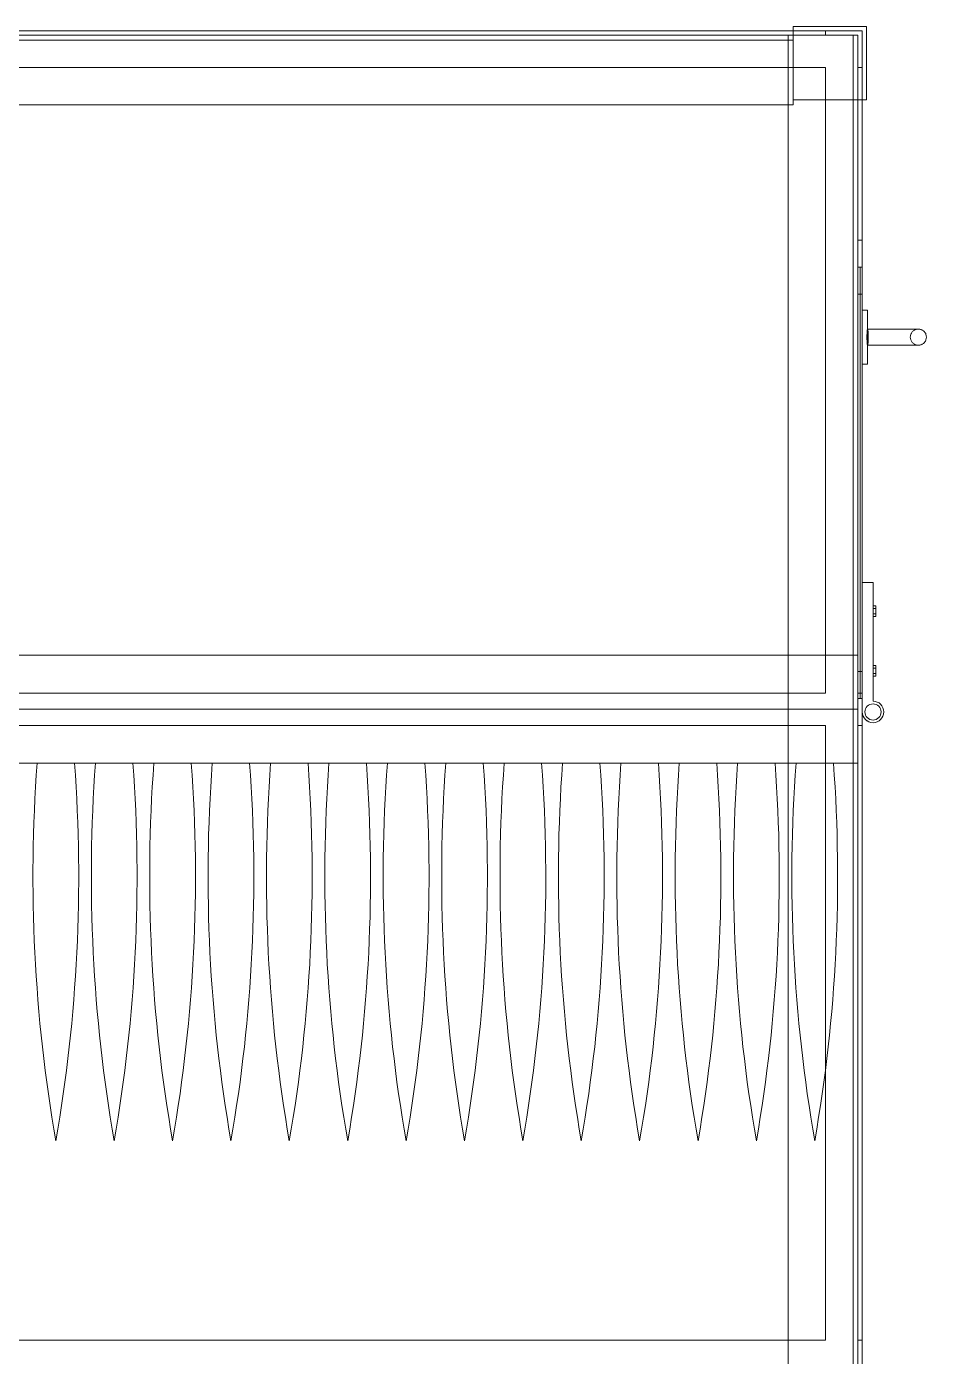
# Model space of a CAD drawing. Header units: millimetres. Extents: x -22227 to 20164, y 15335 to 61747.
# Drawn here: x -6430 to -5596, y 52374 to 53607 of the extents above; entities that cross this region are included whole.
import ezdxf

# ---------------------------------------------------------------- set-up
doc = ezdxf.new("R2010")
doc.units = ezdxf.units.MM
for name, color, linetype, lineweight in [('A-DETL-GENF', 7, 'Continuous', 5), ('A-DETL-THIN', 7, 'Continuous', 9), ('M-EQPM', 7, 'Continuous', 5)]:
    doc.layers.add(name, color=color, linetype=linetype, lineweight=lineweight)

# ---------------------------------------------------------------- blocks, each defined once
blk = doc.blocks.new('AHU - 1-2150243-MẶT BẰNG BỐ TRÍ THIẾT BỊ')
at = {"layer": 'A-DETL-GENF'}
for p, q in [((-1137.5, -797.5), (-1137.5, 797.5)), ((-1137.5, 797.5), (-1037.5, 797.5)), ((-1137.5, -797.5), (-1137.5, 797.5)), ((-1137.5, 797.5), (-1037.5, 797.5)), ((-1087.5, 797.5), (-1087.5, -797.5)), ((-1087.5, 797.5), (-1087.5, -797.5)), ((-1037.5, 797.5), (-1037.5, -797.5)), ((-1037.5, 797.5), (-1037.5, -797.5)), ((-1037.5, 774.8), (-1037.5, 740.2)), ((-1037.5, 774.8), (-1037.5, 740.2)), ((-1037.5, 720.7), (-1037.5, 686.1)), ((-1037.5, 720.7), (-1037.5, 686.1)), ((-1037.5, 666.6), (-1037.5, 632)), ((-1037.5, 666.6), (-1037.5, 632)), ((-1037.5, 612.5), (-1037.5, 577.8)), ((-1037.5, 612.5), (-1037.5, 577.8)), ((-1037.5, 558.4), (-1037.5, 523.7)), ((-1037.5, 558.4), (-1037.5, 523.7)), ((-1037.5, 504.3), (-1037.5, 469.6)), ((-1037.5, 504.3), (-1037.5, 469.6)), ((-1037.5, 450.2), (-1037.5, 415.5)), ((-1037.5, 450.2), (-1037.5, 415.5)), ((-1037.5, 396.1), (-1037.5, 361.4)), ((-1037.5, 396.1), (-1037.5, 361.4)), ((-1037.5, 342), (-1037.5, 307.3)), ((-1037.5, 342), (-1037.5, 307.3)), ((-1037.5, 287.9), (-1037.5, 253.2)), ((-1037.5, 287.9), (-1037.5, 253.2)), ((-1037.5, 233.8), (-1037.5, 199.1)), ((-1037.5, 233.8), (-1037.5, 199.1)), ((-1037.5, 179.7), (-1037.5, 145)), ((-1037.5, 179.7), (-1037.5, 145)), ((-1037.5, 125.5), (-1037.5, 90.9)), ((-1037.5, 125.5), (-1037.5, 90.9)), ((-1037.5, 71.4), (-1037.5, 36.8)), ((-1037.5, 71.4), (-1037.5, 36.8))]:
    blk.add_line(p, q, dxfattribs=at)
for centre, start, end in [((-932.6, -650), 80.12, 94.209), ((-932.6, -650), 80.12, 94.209), ((-932.6, 2165), 265.791, 279.88), ((-932.6, 2165), 265.791, 279.88), ((-932.6, -704.1), 80.12, 94.209), ((-932.6, -704.1), 80.12, 94.209), ((-932.6, 2110.9), 265.791, 279.88), ((-932.6, 2110.9), 265.791, 279.88), ((-932.6, -758.2), 80.12, 94.209), ((-932.6, -758.2), 80.12, 94.209), ((-932.6, 2056.8), 265.791, 279.88), ((-932.6, 2056.8), 265.791, 279.88), ((-932.6, -812.3), 80.12, 94.209), ((-932.6, -812.3), 80.12, 94.209), ((-932.6, 2002.7), 265.791, 279.88), ((-932.6, 2002.7), 265.791, 279.88), ((-932.6, -866.4), 80.12, 94.209), ((-932.6, -866.4), 80.12, 94.209), ((-932.6, 1948.6), 265.791, 279.88), ((-932.6, 1948.6), 265.791, 279.88), ((-932.6, -920.5), 80.12, 94.209), ((-932.6, -920.5), 80.12, 94.209), ((-932.6, 1894.5), 265.791, 279.88), ((-932.6, 1894.5), 265.791, 279.88), ((-932.6, -974.6), 80.12, 94.209), ((-932.6, -974.6), 80.12, 94.209), ((-932.6, 1840.4), 265.791, 279.88), ((-932.6, 1840.4), 265.791, 279.88), ((-932.6, -1028.7), 80.12, 94.209), ((-932.6, -1028.7), 80.12, 94.209), ((-932.6, 1786.2), 265.791, 279.88), ((-932.6, 1786.2), 265.791, 279.88), ((-932.6, -1082.9), 80.12, 94.209), ((-932.6, -1082.9), 80.12, 94.209), ((-932.6, 1732.1), 265.791, 279.88), ((-932.6, 1732.1), 265.791, 279.88), ((-932.6, -1137), 80.12, 94.209), ((-932.6, -1137), 80.12, 94.209), ((-932.6, 1678), 265.791, 279.88), ((-932.6, 1678), 265.791, 279.88), ((-932.6, -1191.1), 80.12, 94.209), ((-932.6, -1191.1), 80.12, 94.209), ((-932.6, 1623.9), 265.791, 279.88), ((-932.6, 1623.9), 265.791, 279.88), ((-932.6, -1245.2), 80.12, 94.209), ((-932.6, -1245.2), 80.12, 94.209), ((-932.6, 1569.8), 265.791, 279.88), ((-932.6, 1569.8), 265.791, 279.88), ((-932.6, -1299.3), 80.12, 94.209), ((-932.6, -1299.3), 80.12, 94.209), ((-932.6, 1515.7), 265.791, 279.88), ((-932.6, 1515.7), 265.791, 279.88), ((-932.6, -1353.4), 80.12, 94.209), ((-932.6, -1353.4), 80.12, 94.209), ((-932.6, 1461.6), 265.791, 279.88), ((-932.6, 1461.6), 265.791, 279.88)]:
    blk.add_arc(centre, 1428.7, start, end, dxfattribs=at)
at = {"layer": 'A-DETL-THIN'}
for start_param, end_param in [(2.879793, 3.403392), (2.879793, 3.403392), (2.879793, 3.403392), (2.879793, 3.403392), (6.021386, 6.544985), (6.021386, 6.544985), (6.021386, 6.544985), (6.021386, 6.544985)]:
    blk.add_ellipse((-1432.5, 806.5), major_axis=(7.5, 0), ratio=0.083305, start_param=start_param, end_param=end_param, dxfattribs=at)
at = {"layer": 'M-EQPM'}
for p, q in [((-1180.9, 814), (-1183.4, 814)), ((-1183.4, 814), (-1180.9, 814)), ((-1180.9, 814), (-1183.4, 814)), ((-1183.4, 814), (-1180.9, 814)), ((-1183.4, 811.5), (-1183.4, 814)), ((-1183.4, 811.5), (-1183.4, 814)), ((-1180.9, 814), (-1183.4, 814)), ((-1183.4, 814), (-1180.9, 814)), ((-1180.9, 814), (-1183.4, 814)), ((-1183.4, 814), (-1180.9, 814)), ((-1183.4, 811.5), (-1183.4, 814)), ((-1183.4, 811.5), (-1183.4, 814)), ((-1180.9, 814), (-1183.4, 814)), ((-1183.4, 814), (-1180.9, 814)), ((-1180.9, 814), (-1183.4, 814)), ((-1183.4, 814), (-1180.9, 814)), ((-1183.4, 811.5), (-1183.4, 814)), ((-1183.4, 811.5), (-1183.4, 814)), ((-1180.9, 814), (-1183.4, 814)), ((-1183.4, 814), (-1180.9, 814)), ((-1180.9, 814), (-1183.4, 814)), ((-1183.4, 814), (-1180.9, 814)), ((-1183.4, 811.5), (-1183.4, 814)), ((-1183.4, 811.5), (-1183.4, 814)), ((-1175.9, 814), (-1180.9, 814)), ((-1180.9, 814), (-1175.9, 814)), ((-1175.9, 814), (-1180.9, 814)), ((-1180.9, 814), (-1175.9, 814)), ((-1180.9, 811.5), (-1180.9, 814)), ((-1180.9, 811.5), (-1180.9, 814)), ((-1180.9, 811.5), (-1180.9, 814)), ((-1180.9, 811.5), (-1180.9, 814)), ((-1175.9, 814), (-1180.9, 814)), ((-1180.9, 814), (-1175.9, 814)), ((-1175.9, 814), (-1180.9, 814)), ((-1180.9, 814), (-1175.9, 814)), ((-1180.9, 811.5), (-1180.9, 814)), ((-1180.9, 811.5), (-1180.9, 814)), ((-1180.9, 811.5), (-1180.9, 814)), ((-1180.9, 811.5), (-1180.9, 814)), ((-1175.9, 814), (-1180.9, 814)), ((-1180.9, 814), (-1175.9, 814)), ((-1175.9, 814), (-1180.9, 814)), ((-1180.9, 814), (-1175.9, 814)), ((-1180.9, 811.5), (-1180.9, 814)), ((-1180.9, 811.5), (-1180.9, 814)), ((-1180.9, 811.5), (-1180.9, 814)), ((-1180.9, 811.5), (-1180.9, 814)), ((-1175.9, 814), (-1180.9, 814)), ((-1180.9, 814), (-1175.9, 814)), ((-1175.9, 814), (-1180.9, 814)), ((-1180.9, 814), (-1175.9, 814)), ((-1180.9, 811.5), (-1180.9, 814)), ((-1180.9, 811.5), (-1180.9, 814)), ((-1180.9, 811.5), (-1180.9, 814)), ((-1180.9, 811.5), (-1180.9, 814)), ((-1175.9, 814), (-1173.4, 814)), ((-1173.4, 814), (-1175.9, 814)), ((-1175.9, 814), (-1173.4, 814)), ((-1173.4, 814), (-1175.9, 814)), ((-1175.9, 814), (-1175.9, 811.5)), ((-1175.9, 811.5), (-1175.9, 814)), ((-1175.9, 814), (-1175.9, 811.5)), ((-1175.9, 811.5), (-1175.9, 814)), ((-1175.9, 814), (-1173.4, 814)), ((-1173.4, 814), (-1175.9, 814)), ((-1175.9, 814), (-1173.4, 814)), ((-1173.4, 814), (-1175.9, 814)), ((-1175.9, 814), (-1175.9, 811.5)), ((-1175.9, 811.5), (-1175.9, 814)), ((-1175.9, 814), (-1175.9, 811.5)), ((-1175.9, 811.5), (-1175.9, 814)), ((-1175.9, 814), (-1173.4, 814)), ((-1173.4, 814), (-1175.9, 814)), ((-1175.9, 814), (-1173.4, 814)), ((-1173.4, 814), (-1175.9, 814)), ((-1175.9, 814), (-1175.9, 811.5)), ((-1175.9, 811.5), (-1175.9, 814)), ((-1175.9, 814), (-1175.9, 811.5)), ((-1175.9, 811.5), (-1175.9, 814)), ((-1175.9, 814), (-1173.4, 814)), ((-1173.4, 814), (-1175.9, 814)), ((-1175.9, 814), (-1173.4, 814)), ((-1173.4, 814), (-1175.9, 814)), ((-1175.9, 814), (-1175.9, 811.5)), ((-1175.9, 811.5), (-1175.9, 814)), ((-1175.9, 814), (-1175.9, 811.5)), ((-1175.9, 811.5), (-1175.9, 814)), ((-1173.4, 811.5), (-1173.4, 814)), ((-1173.4, 811.5), (-1173.4, 814)), ((-1173.4, 811.5), (-1173.4, 814)), ((-1173.4, 811.5), (-1173.4, 814)), ((-1173.4, 811.5), (-1173.4, 814)), ((-1173.4, 811.5), (-1173.4, 814)), ((-1173.4, 811.5), (-1173.4, 814)), ((-1173.4, 811.5), (-1173.4, 814)), ((-1125.6, 814), (-1128.1, 814)), ((-1128.1, 814), (-1125.6, 814)), ((-1125.6, 814), (-1128.1, 814)), ((-1128.1, 814), (-1125.6, 814)), ((-1128.1, 811.5), (-1128.1, 814)), ((-1128.1, 811.5), (-1128.1, 814)), ((-1125.6, 814), (-1128.1, 814)), ((-1128.1, 814), (-1125.6, 814)), ((-1125.6, 814), (-1128.1, 814)), ((-1128.1, 814), (-1125.6, 814)), ((-1128.1, 811.5), (-1128.1, 814)), ((-1128.1, 811.5), (-1128.1, 814)), ((-1125.6, 814), (-1128.1, 814)), ((-1128.1, 814), (-1125.6, 814)), ((-1125.6, 814), (-1128.1, 814)), ((-1128.1, 814), (-1125.6, 814)), ((-1128.1, 811.5), (-1128.1, 814)), ((-1128.1, 811.5), (-1128.1, 814)), ((-1125.6, 814), (-1128.1, 814)), ((-1128.1, 814), (-1125.6, 814)), ((-1125.6, 814), (-1128.1, 814)), ((-1128.1, 814), (-1125.6, 814)), ((-1128.1, 811.5), (-1128.1, 814)), ((-1128.1, 811.5), (-1128.1, 814)), ((-1125.6, 814), (-1120.6, 814)), ((-1120.6, 814), (-1125.6, 814)), ((-1125.6, 814), (-1120.6, 814)), ((-1120.6, 814), (-1125.6, 814)), ((-1125.6, 814), (-1125.6, 811.5)), ((-1125.6, 811.5), (-1125.6, 814)), ((-1125.6, 814), (-1125.6, 811.5)), ((-1125.6, 811.5), (-1125.6, 814)), ((-1125.6, 814), (-1120.6, 814)), ((-1120.6, 814), (-1125.6, 814)), ((-1125.6, 814), (-1120.6, 814)), ((-1120.6, 814), (-1125.6, 814)), ((-1125.6, 814), (-1125.6, 811.5)), ((-1125.6, 811.5), (-1125.6, 814)), ((-1125.6, 814), (-1125.6, 811.5)), ((-1125.6, 811.5), (-1125.6, 814)), ((-1125.6, 814), (-1120.6, 814)), ((-1120.6, 814), (-1125.6, 814)), ((-1125.6, 814), (-1120.6, 814)), ((-1120.6, 814), (-1125.6, 814)), ((-1125.6, 814), (-1125.6, 811.5)), ((-1125.6, 811.5), (-1125.6, 814)), ((-1125.6, 814), (-1125.6, 811.5)), ((-1125.6, 811.5), (-1125.6, 814)), ((-1125.6, 814), (-1120.6, 814)), ((-1120.6, 814), (-1125.6, 814)), ((-1125.6, 814), (-1120.6, 814)), ((-1120.6, 814), (-1125.6, 814)), ((-1125.6, 814), (-1125.6, 811.5)), ((-1125.6, 811.5), (-1125.6, 814)), ((-1125.6, 814), (-1125.6, 811.5)), ((-1125.6, 811.5), (-1125.6, 814)), ((-1120.6, 814), (-1118.1, 814)), ((-1118.1, 814), (-1120.6, 814)), ((-1120.6, 814), (-1118.1, 814)), ((-1118.1, 814), (-1120.6, 814)), ((-1120.6, 811.5), (-1120.6, 814)), ((-1120.6, 811.5), (-1120.6, 814)), ((-1120.6, 811.5), (-1120.6, 814)), ((-1120.6, 811.5), (-1120.6, 814)), ((-1120.6, 814), (-1118.1, 814)), ((-1118.1, 814), (-1120.6, 814)), ((-1120.6, 814), (-1118.1, 814)), ((-1118.1, 814), (-1120.6, 814)), ((-1120.6, 811.5), (-1120.6, 814)), ((-1120.6, 811.5), (-1120.6, 814)), ((-1120.6, 811.5), (-1120.6, 814)), ((-1120.6, 811.5), (-1120.6, 814)), ((-1120.6, 814), (-1118.1, 814)), ((-1118.1, 814), (-1120.6, 814)), ((-1120.6, 814), (-1118.1, 814)), ((-1118.1, 814), (-1120.6, 814)), ((-1120.6, 811.5), (-1120.6, 814)), ((-1120.6, 811.5), (-1120.6, 814)), ((-1120.6, 811.5), (-1120.6, 814)), ((-1120.6, 811.5), (-1120.6, 814)), ((-1120.6, 814), (-1118.1, 814)), ((-1118.1, 814), (-1120.6, 814)), ((-1120.6, 814), (-1118.1, 814)), ((-1118.1, 814), (-1120.6, 814)), ((-1120.6, 811.5), (-1120.6, 814)), ((-1120.6, 811.5), (-1120.6, 814)), ((-1120.6, 811.5), (-1120.6, 814)), ((-1120.6, 811.5), (-1120.6, 814)), ((-1118.1, 811.5), (-1118.1, 814)), ((-1118.1, 811.5), (-1118.1, 814)), ((-1118.1, 811.5), (-1118.1, 814)), ((-1118.1, 811.5), (-1118.1, 814)), ((-1118.1, 811.5), (-1118.1, 814)), ((-1118.1, 811.5), (-1118.1, 814)), ((-1118.1, 811.5), (-1118.1, 814)), ((-1118.1, 811.5), (-1118.1, 814)), ((-1720.5, 737.5), (-1720.5, 805.5)), ((-1720.5, 805.5), (-1720.5, 737.5)), ((-1720.5, 805.5), (-1720.5, 737.5)), ((-1720.5, 737.5), (-1720.5, 805.5)), ((-1720.5, 805.5), (-1652.5, 805.5)), ((-1720.5, 805.5), (-1652.5, 805.5)), ((-1720.5, 805.5), (-1652.5, 805.5)), ((-1720.5, 805.5), (-1652.5, 805.5)), ((-1720.5, 737.5), (-1720.5, 805.5)), ((-1720.5, 805.5), (-1720.5, 737.5)), ((-1720.5, 805.5), (-1720.5, 737.5)), ((-1720.5, 737.5), (-1720.5, 805.5)), ((-1720.5, 805.5), (-1652.5, 805.5)), ((-1720.5, 805.5), (-1652.5, 805.5)), ((-1720.5, 805.5), (-1652.5, 805.5)), ((-1720.5, 805.5), (-1652.5, 805.5)), ((-1716.5, 737.5), (-1716.5, 801.5)), ((-1716.5, 801.5), (-1652.5, 801.5)), ((-1716.5, 801.5), (-1652.5, 801.5)), ((-1716.5, 737.5), (-1716.5, 801.5)), ((-1716.5, 801.5), (-1652.5, 801.5)), ((-1716.5, 801.5), (-1652.5, 801.5)), ((-1716.5, 801.5), (-1716.5, 737.5)), ((-1716.5, 801.5), (-1716.5, 737.5)), ((-1716.5, 801.5), (1716.5, 801.5)), ((1716.5, 801.5), (-1716.5, 801.5)), ((-1716.5, 801.5), (-1716.5, -801.5)), ((-1716.5, 801.5), (-1716.5, -801.5)), ((-1716.5, 737.5), (-1716.5, 801.5)), ((-1716.5, 801.5), (-1652.5, 801.5)), ((-1716.5, 801.5), (-1652.5, 801.5)), ((-1716.5, 737.5), (-1716.5, 801.5)), ((-1716.5, 801.5), (-1652.5, 801.5)), ((-1716.5, 801.5), (-1652.5, 801.5)), ((-1716.5, 801.5), (-1716.5, 737.5)), ((-1716.5, 801.5), (-1716.5, 737.5)), ((-1716.5, 801.5), (1716.5, 801.5)), ((1716.5, 801.5), (-1716.5, 801.5)), ((-1716.5, 801.5), (-1716.5, -801.5)), ((-1716.5, 801.5), (-1716.5, -801.5)), ((-1102.5, 801.5), (-1682.5, 801.5)), ((-1682.5, 801.5), (-1682.5, 797.5)), ((-1682.5, 797.5), (-1682.5, 801.5)), ((-1682.5, 801.5), (-1102.5, 801.5)), ((-1102.5, 801.5), (-1682.5, 801.5)), ((-1682.5, 801.5), (-1682.5, 797.5)), ((-1682.5, 797.5), (-1682.5, 801.5)), ((-1682.5, 801.5), (-1102.5, 801.5)), ((-1652.5, 801.5), (-1652.5, 805.5)), ((-1652.5, 805.5), (-1652.5, 737.5)), ((-1652.5, 737.5), (-1652.5, 805.5)), ((-1652.5, 805.5), (-1652.5, 801.5)), ((-1652.5, 801.5), (-1652.5, 805.5)), ((-1652.5, 805.5), (-1652.5, 737.5)), ((-1652.5, 737.5), (-1652.5, 805.5)), ((-1652.5, 805.5), (-1652.5, 801.5)), ((-1652.5, 737.5), (-1652.5, 801.5)), ((-1652.5, 801.5), (-1652.5, 737.5)), ((-1652.5, 737.5), (-1652.5, 801.5)), ((-1652.5, 801.5), (-1652.5, 737.5)), ((-1072.5, 801.5), (-1522.5, 801.5)), ((-1522.5, 801.5), (-1072.5, 801.5)), ((-1522.5, 797.5), (-1522.5, 801.5)), ((-1522.5, 797.5), (-1522.5, 801.5)), ((-1072.5, 801.5), (-1522.5, 801.5)), ((-1522.5, 801.5), (-1072.5, 801.5)), ((-1522.5, 797.5), (-1522.5, 801.5)), ((-1522.5, 797.5), (-1522.5, 801.5)), ((-1097.5, 801.5), (-1497.5, 801.5)), ((-1497.5, 801.5), (-1097.5, 801.5)), ((-1497.5, 797.5), (-1497.5, 801.5)), ((-1497.5, 797.5), (-1497.5, 801.5)), ((-1097.5, 801.5), (-1497.5, 801.5)), ((-1497.5, 801.5), (-1097.5, 801.5)), ((-1497.5, 797.5), (-1497.5, 801.5)), ((-1497.5, 797.5), (-1497.5, 801.5)), ((-1097.5, 801.5), (-1497.5, 801.5)), ((-1497.5, 801.5), (-1097.5, 801.5)), ((-1497.5, 797.5), (-1497.5, 801.5)), ((-1497.5, 797.5), (-1497.5, 801.5)), ((-1097.5, 801.5), (-1497.5, 801.5)), ((-1497.5, 801.5), (-1097.5, 801.5)), ((-1497.5, 797.5), (-1497.5, 801.5)), ((-1497.5, 797.5), (-1497.5, 801.5)), ((-1122.5, 801.5), (-1472.5, 801.5)), ((-1472.5, 801.5), (-1122.5, 801.5)), ((-1472.5, 801.5), (-1472.5, 797.5)), ((-1472.5, 801.5), (-1472.5, 797.5)), ((-1122.5, 801.5), (-1472.5, 801.5)), ((-1472.5, 801.5), (-1122.5, 801.5)), ((-1472.5, 801.5), (-1472.5, 797.5)), ((-1472.5, 801.5), (-1472.5, 797.5)), ((-1407.5, 806.5), (-1457.5, 806.5)), ((-1457.5, 806.5), (-1407.5, 806.5)), ((-1407.5, 806.5), (-1457.5, 806.5)), ((-1457.5, 806.5), (-1407.5, 806.5)), ((-1457.5, 801.5), (-1457.5, 806.5)), ((-1457.5, 801.5), (-1457.5, 806.5)), ((-1457.5, 801.5), (-1457.5, 806.5)), ((-1457.5, 801.5), (-1457.5, 806.5)), ((-1407.5, 806.5), (-1457.5, 806.5)), ((-1457.5, 806.5), (-1407.5, 806.5)), ((-1407.5, 806.5), (-1457.5, 806.5)), ((-1457.5, 806.5), (-1407.5, 806.5)), ((-1457.5, 801.5), (-1457.5, 806.5)), ((-1457.5, 801.5), (-1457.5, 806.5)), ((-1457.5, 801.5), (-1457.5, 806.5)), ((-1457.5, 801.5), (-1457.5, 806.5)), ((-1407.5, 801.5), (-1457.5, 801.5)), ((-1457.5, 801.5), (-1407.5, 801.5)), ((-1407.5, 801.5), (-1457.5, 801.5)), ((-1457.5, 801.5), (-1407.5, 801.5)), ((-1407.5, 801.5), (-1457.5, 801.5)), ((-1457.5, 801.5), (-1407.5, 801.5)), ((-1407.5, 801.5), (-1457.5, 801.5)), ((-1457.5, 801.5), (-1407.5, 801.5)), ((-1407.5, 806.5), (-1407.5, 801.5)), ((-1407.5, 801.5), (-1407.5, 806.5)), ((-1407.5, 806.5), (-1407.5, 801.5)), ((-1407.5, 801.5), (-1407.5, 806.5)), ((-1407.5, 806.5), (-1407.5, 801.5)), ((-1407.5, 801.5), (-1407.5, 806.5)), ((-1407.5, 806.5), (-1407.5, 801.5)), ((-1407.5, 801.5), (-1407.5, 806.5)), ((-1205, 811.5), (-1095, 811.5)), ((-1095, 811.5), (-1205, 811.5)), ((-1205, 801.5), (-1205, 811.5)), ((-1205, 801.5), (-1205, 811.5)), ((-1205, 811.5), (-1095, 811.5)), ((-1095, 811.5), (-1205, 811.5)), ((-1205, 801.5), (-1205, 811.5)), ((-1205, 801.5), (-1205, 811.5)), ((-1205, 811.5), (-1095, 811.5)), ((-1095, 811.5), (-1205, 811.5)), ((-1205, 801.5), (-1205, 811.5)), ((-1205, 801.5), (-1205, 811.5)), ((-1205, 811.5), (-1095, 811.5)), ((-1095, 811.5), (-1205, 811.5)), ((-1205, 801.5), (-1205, 811.5)), ((-1205, 801.5), (-1205, 811.5)), ((-1085, 801.5), (-1205, 801.5)), ((-1205, 801.5), (-1085, 801.5)), ((-1085, 801.5), (-1205, 801.5)), ((-1205, 801.5), (-1085, 801.5)), ((-1085, 801.5), (-1205, 801.5)), ((-1205, 801.5), (-1085, 801.5)), ((-1085, 801.5), (-1205, 801.5)), ((-1205, 801.5), (-1085, 801.5)), ((-1180.9, 811.5), (-1183.4, 811.5)), ((-1183.4, 811.5), (-1180.9, 811.5)), ((-1180.9, 811.5), (-1183.4, 811.5)), ((-1183.4, 811.5), (-1180.9, 811.5)), ((-1180.9, 811.5), (-1183.4, 811.5)), ((-1183.4, 811.5), (-1180.9, 811.5)), ((-1180.9, 811.5), (-1183.4, 811.5)), ((-1183.4, 811.5), (-1180.9, 811.5)), ((-1180.9, 811.5), (-1183.4, 811.5)), ((-1183.4, 811.5), (-1180.9, 811.5)), ((-1180.9, 811.5), (-1183.4, 811.5)), ((-1183.4, 811.5), (-1180.9, 811.5)), ((-1180.9, 811.5), (-1183.4, 811.5)), ((-1183.4, 811.5), (-1180.9, 811.5)), ((-1180.9, 811.5), (-1183.4, 811.5)), ((-1183.4, 811.5), (-1180.9, 811.5)), ((-1175.9, 811.5), (-1180.9, 811.5)), ((-1180.9, 811.5), (-1175.9, 811.5)), ((-1175.9, 811.5), (-1180.9, 811.5)), ((-1180.9, 811.5), (-1175.9, 811.5)), ((-1175.9, 811.5), (-1180.9, 811.5)), ((-1180.9, 811.5), (-1175.9, 811.5)), ((-1175.9, 811.5), (-1180.9, 811.5)), ((-1180.9, 811.5), (-1175.9, 811.5)), ((-1175.9, 811.5), (-1180.9, 811.5)), ((-1180.9, 811.5), (-1175.9, 811.5)), ((-1175.9, 811.5), (-1180.9, 811.5)), ((-1180.9, 811.5), (-1175.9, 811.5)), ((-1175.9, 811.5), (-1180.9, 811.5)), ((-1180.9, 811.5), (-1175.9, 811.5)), ((-1175.9, 811.5), (-1180.9, 811.5)), ((-1180.9, 811.5), (-1175.9, 811.5)), ((-1175.9, 811.5), (-1173.4, 811.5)), ((-1173.4, 811.5), (-1175.9, 811.5)), ((-1175.9, 811.5), (-1173.4, 811.5)), ((-1173.4, 811.5), (-1175.9, 811.5)), ((-1175.9, 811.5), (-1173.4, 811.5)), ((-1173.4, 811.5), (-1175.9, 811.5)), ((-1175.9, 811.5), (-1173.4, 811.5)), ((-1173.4, 811.5), (-1175.9, 811.5)), ((-1175.9, 811.5), (-1173.4, 811.5)), ((-1173.4, 811.5), (-1175.9, 811.5)), ((-1175.9, 811.5), (-1173.4, 811.5)), ((-1173.4, 811.5), (-1175.9, 811.5)), ((-1175.9, 811.5), (-1173.4, 811.5)), ((-1173.4, 811.5), (-1175.9, 811.5)), ((-1175.9, 811.5), (-1173.4, 811.5)), ((-1173.4, 811.5), (-1175.9, 811.5)), ((-1125.6, 811.5), (-1128.1, 811.5)), ((-1128.1, 811.5), (-1125.6, 811.5)), ((-1125.6, 811.5), (-1128.1, 811.5)), ((-1128.1, 811.5), (-1125.6, 811.5)), ((-1125.6, 811.5), (-1128.1, 811.5)), ((-1128.1, 811.5), (-1125.6, 811.5)), ((-1125.6, 811.5), (-1128.1, 811.5)), ((-1128.1, 811.5), (-1125.6, 811.5)), ((-1125.6, 811.5), (-1128.1, 811.5)), ((-1128.1, 811.5), (-1125.6, 811.5)), ((-1125.6, 811.5), (-1128.1, 811.5)), ((-1128.1, 811.5), (-1125.6, 811.5)), ((-1125.6, 811.5), (-1128.1, 811.5)), ((-1128.1, 811.5), (-1125.6, 811.5)), ((-1125.6, 811.5), (-1128.1, 811.5)), ((-1128.1, 811.5), (-1125.6, 811.5)), ((-1125.6, 811.5), (-1120.6, 811.5)), ((-1120.6, 811.5), (-1125.6, 811.5)), ((-1125.6, 811.5), (-1120.6, 811.5)), ((-1120.6, 811.5), (-1125.6, 811.5)), ((-1125.6, 811.5), (-1120.6, 811.5)), ((-1120.6, 811.5), (-1125.6, 811.5)), ((-1125.6, 811.5), (-1120.6, 811.5)), ((-1120.6, 811.5), (-1125.6, 811.5)), ((-1125.6, 811.5), (-1120.6, 811.5)), ((-1120.6, 811.5), (-1125.6, 811.5)), ((-1125.6, 811.5), (-1120.6, 811.5)), ((-1120.6, 811.5), (-1125.6, 811.5)), ((-1125.6, 811.5), (-1120.6, 811.5)), ((-1120.6, 811.5), (-1125.6, 811.5)), ((-1125.6, 811.5), (-1120.6, 811.5)), ((-1120.6, 811.5), (-1125.6, 811.5)), ((-1122.5, 801.5), (-1122.5, 797.5)), ((-1122.5, 797.5), (-1122.5, 801.5)), ((-1122.5, 801.5), (-1122.5, 797.5)), ((-1122.5, 797.5), (-1122.5, 801.5)), ((-1120.6, 811.5), (-1118.1, 811.5)), ((-1118.1, 811.5), (-1120.6, 811.5)), ((-1120.6, 811.5), (-1118.1, 811.5)), ((-1118.1, 811.5), (-1120.6, 811.5)), ((-1120.6, 811.5), (-1118.1, 811.5)), ((-1118.1, 811.5), (-1120.6, 811.5)), ((-1120.6, 811.5), (-1118.1, 811.5)), ((-1118.1, 811.5), (-1120.6, 811.5)), ((-1120.6, 811.5), (-1118.1, 811.5)), ((-1118.1, 811.5), (-1120.6, 811.5)), ((-1120.6, 811.5), (-1118.1, 811.5)), ((-1118.1, 811.5), (-1120.6, 811.5)), ((-1120.6, 811.5), (-1118.1, 811.5)), ((-1118.1, 811.5), (-1120.6, 811.5)), ((-1120.6, 811.5), (-1118.1, 811.5)), ((-1118.1, 811.5), (-1120.6, 811.5)), ((-1102.5, 801.5), (-1102.5, 797.5)), ((-1102.5, 797.5), (-1102.5, 801.5)), ((-1102.5, 801.5), (-1102.5, 797.5)), ((-1102.5, 797.5), (-1102.5, 801.5)), ((-1097.5, 801.5), (-1097.5, 797.5)), ((-1097.5, 797.5), (-1097.5, 801.5)), ((-1097.5, 801.5), (-1097.5, 797.5)), ((-1097.5, 797.5), (-1097.5, 801.5)), ((-1097.5, 801.5), (-1097.5, 797.5)), ((-1097.5, 797.5), (-1097.5, 801.5)), ((-1097.5, 801.5), (-1097.5, 797.5)), ((-1097.5, 797.5), (-1097.5, 801.5)), ((-1072.5, 801.5), (-1072.5, 797.5)), ((-1072.5, 797.5), (-1072.5, 801.5)), ((-502.5, 801.5), (-1072.5, 801.5)), ((-1072.5, 797.5), (-1072.5, 801.5)), ((-1072.5, 801.5), (-502.5, 801.5)), ((-1072.5, 801.5), (-1072.5, 797.5)), ((-1072.5, 801.5), (-1072.5, 797.5)), ((-1072.5, 797.5), (-1072.5, 801.5)), ((-502.5, 801.5), (-1072.5, 801.5)), ((-1072.5, 797.5), (-1072.5, 801.5)), ((-1072.5, 801.5), (-502.5, 801.5)), ((-1072.5, 801.5), (-1072.5, 797.5)), ((-502.5, 801.5), (-502.5, 797.5)), ((-502.5, 797.5), (-502.5, 801.5)), ((-502.5, 801.5), (-502.5, 797.5)), ((-502.5, 797.5), (-502.5, 801.5)), ((-1712.5, -797.5), (-1712.5, 797.5)), ((-1712.5, 797.5), (1712.5, 797.5)), ((-1712.5, -797.5), (-1712.5, 797.5)), ((1712.5, 797.5), (-1712.5, 797.5)), ((-1712.5, -797.5), (-1712.5, 797.5)), ((-1712.5, 797.5), (1712.5, 797.5)), ((-1712.5, -797.5), (-1712.5, 797.5)), ((1712.5, 797.5), (-1712.5, 797.5)), ((1712.5, 793), (-1712.5, 793)), ((-1712.5, 733), (-1712.5, 793)), ((-1712.5, 793), (-1712.5, 791)), ((-1712.5, 793), (-1712.5, 791)), ((-1712.5, 793), (-1712.5, 733)), ((1712.5, 793), (-1712.5, 793)), ((1712.5, 793), (-1712.5, 793)), ((1712.5, 793), (-1712.5, 793)), ((-1712.5, 733), (-1712.5, 793)), ((-1712.5, 793), (-1712.5, 791)), ((-1712.5, 793), (-1712.5, 791)), ((-1712.5, 793), (-1712.5, 733)), ((1712.5, 793), (-1712.5, 793)), ((1712.5, 793), (-1712.5, 793)), ((-1712.5, 791), (-1712.5, 740.2)), ((-1712.5, 740.2), (-1712.5, 791)), ((-1712.5, 791), (-1712.5, 740.2)), ((-1712.5, 740.2), (-1712.5, 791)), ((-1102.5, 797.5), (-1682.5, 797.5)), ((-1682.5, 797.5), (-1102.5, 797.5)), ((-1102.5, 797.5), (-1682.5, 797.5)), ((-1682.5, 797.5), (-1102.5, 797.5)), ((-1072.5, 797.5), (-1522.5, 797.5)), ((-1522.5, 797.5), (-1072.5, 797.5)), ((-1072.5, 797.5), (-1522.5, 797.5)), ((-1522.5, 797.5), (-1072.5, 797.5)), ((-1097.5, 799.5), (-1497.5, 799.5)), ((-1497.5, 799.5), (-1097.5, 799.5)), ((-1497.5, 797.5), (-1497.5, 799.5)), ((-1497.5, 797.5), (-1497.5, 799.5)), ((-1097.5, 799.5), (-1497.5, 799.5)), ((-1497.5, 799.5), (-1097.5, 799.5)), ((-1497.5, 797.5), (-1497.5, 799.5)), ((-1497.5, 797.5), (-1497.5, 799.5)), ((-1097.5, 797.5), (-1497.5, 797.5)), ((-1497.5, 797.5), (-1097.5, 797.5)), ((-1097.5, 797.5), (-1497.5, 797.5)), ((-1497.5, 797.5), (-1097.5, 797.5)), ((-1097.5, 797.5), (-1497.5, 797.5)), ((-1497.5, 797.5), (-1097.5, 797.5)), ((-1097.5, 797.5), (-1497.5, 797.5)), ((-1497.5, 797.5), (-1097.5, 797.5)), ((-1097.5, 797.5), (-1497.5, 797.5)), ((-1497.5, 797.5), (-1097.5, 797.5)), ((-1097.5, 797.5), (-1497.5, 797.5)), ((-1497.5, 797.5), (-1097.5, 797.5)), ((-1122.5, 797.5), (-1472.5, 797.5)), ((-1472.5, 797.5), (-1122.5, 797.5)), ((-1122.5, 797.5), (-1472.5, 797.5)), ((-1472.5, 797.5), (-1122.5, 797.5)), ((-1097.5, 799.5), (-1097.5, 797.5)), ((-1097.5, 797.5), (-1097.5, 799.5)), ((-1097.5, 799.5), (-1097.5, 797.5)), ((-1097.5, 797.5), (-1097.5, 799.5)), ((-502.5, 797.5), (-1072.5, 797.5)), ((-1072.5, 797.5), (-502.5, 797.5)), ((-502.5, 797.5), (-1072.5, 797.5)), ((-1072.5, 797.5), (-502.5, 797.5)), ((-1716.5, -767.5), (-1716.5, 767.5)), ((-1716.5, 767.5), (-1716.5, -767.5)), ((-1716.5, 767.5), (-1712.5, 767.5)), ((-1712.5, 767.5), (-1716.5, 767.5)), ((-1716.5, -767.5), (-1716.5, 767.5)), ((-1716.5, 767.5), (-1716.5, -767.5)), ((-1716.5, 767.5), (-1712.5, 767.5)), ((-1712.5, 767.5), (-1716.5, 767.5)), ((-1712.5, 767.5), (-1712.5, -767.5)), ((-1712.5, 767.5), (-1712.5, -767.5)), ((-1712.5, 767.5), (-1712.5, -767.5)), ((-1712.5, 767.5), (-1712.5, -767.5)), ((-1102.5, 767.5), (-1682.5, 767.5)), ((-1682.5, -767.5), (-1682.5, 767.5)), ((-1682.5, 767.5), (-1682.5, -767.5)), ((-1682.5, 767.5), (-1102.5, 767.5)), ((-1102.5, 767.5), (-1682.5, 767.5)), ((-1682.5, -767.5), (-1682.5, 767.5)), ((-1682.5, 767.5), (-1682.5, -767.5)), ((-1682.5, 767.5), (-1102.5, 767.5)), ((-1102.5, -767.5), (-1102.5, 767.5)), ((-1102.5, 767.5), (-1102.5, -767.5)), ((-1102.5, -767.5), (-1102.5, 767.5)), ((-1102.5, 767.5), (-1102.5, -767.5)), ((-502.5, 767.5), (-1072.5, 767.5)), ((-1072.5, -767.5), (-1072.5, 767.5)), ((-1072.5, 767.5), (-502.5, 767.5)), ((-1072.5, 767.5), (-1072.5, -767.5)), ((-502.5, 767.5), (-1072.5, 767.5)), ((-1072.5, -767.5), (-1072.5, 767.5)), ((-1072.5, 767.5), (-502.5, 767.5)), ((-1072.5, 767.5), (-1072.5, -767.5)), ((-502.5, -767.5), (-502.5, 767.5)), ((-502.5, 767.5), (-502.5, -767.5)), ((-502.5, -767.5), (-502.5, 767.5)), ((-502.5, 767.5), (-502.5, -767.5)), ((-1712.5, 737.5), (-1712.5, 740.2)), ((-1712.5, 737.5), (-1712.5, 740.2)), ((-1712.5, 737.5), (-1712.5, 740.2)), ((-1712.5, 737.5), (-1712.5, 740.2)), ((-1652.5, 737.5), (-1720.5, 737.5)), ((-1720.5, 737.5), (-1716.5, 737.5)), ((-1716.5, 737.5), (-1720.5, 737.5)), ((-1720.5, 737.5), (-1652.5, 737.5)), ((-1652.5, 737.5), (-1720.5, 737.5)), ((-1720.5, 737.5), (-1716.5, 737.5)), ((-1716.5, 737.5), (-1720.5, 737.5)), ((-1720.5, 737.5), (-1652.5, 737.5)), ((-1652.5, 737.5), (-1716.5, 737.5)), ((-1716.5, 737.5), (-1652.5, 737.5)), ((-1652.5, 737.5), (-1716.5, 737.5)), ((-1716.5, 737.5), (-1652.5, 737.5)), ((-1712.5, 733), (1712.5, 733)), ((1712.5, 733), (-1712.5, 733)), ((-1712.5, 733), (1712.5, 733)), ((1712.5, 733), (-1712.5, 733)), ((-1708, 737.5), (-1708, -737.5)), ((-1648, 737.5), (-1708, 737.5)), ((-1706, 737.5), (-1708, 737.5)), ((-1706, 737.5), (-1708, 737.5)), ((-1708, 737.5), (-1648, 737.5)), ((-1708, -737.5), (-1708, 737.5)), ((-1708, -737.5), (-1708, 737.5)), ((-1708, 737.5), (-1708, -737.5)), ((-1648, 737.5), (-1708, 737.5)), ((-1706, 737.5), (-1708, 737.5)), ((-1706, 737.5), (-1708, 737.5)), ((-1708, 737.5), (-1648, 737.5)), ((-1708, -737.5), (-1708, 737.5)), ((-1708, -737.5), (-1708, 737.5)), ((-1706, 737.5), (-1655.2, 737.5)), ((-1655.2, 737.5), (-1706, 737.5)), ((-1706, 737.5), (-1655.2, 737.5)), ((-1655.2, 737.5), (-1706, 737.5)), ((-1655.2, 737.5), (-1652.5, 737.5)), ((-1655.2, 737.5), (-1652.5, 737.5)), ((-1655.2, 737.5), (-1652.5, 737.5)), ((-1655.2, 737.5), (-1652.5, 737.5)), ((-1648, 737.5), (-1648, -737.5)), ((-1648, -737.5), (-1648, 737.5)), ((-1648, 737.5), (-1648, -737.5)), ((-1648, -737.5), (-1648, 737.5))]:
    blk.add_line(p, q, dxfattribs=at)
at = {"layer": 'M-EQPM', "flags": 128}
for points in [[(-1440, 806.5), (-1440, 808.5), (-1440, 810.4), (-1440, 812.4), (-1440, 814.4), (-1440, 816.3), (-1440, 818.3), (-1440, 820.2), (-1440, 822.1), (-1440, 824), (-1440, 825.9), (-1440, 827.8), (-1440, 829.6), (-1440, 831.4), (-1440, 833.2), (-1440, 834.9), (-1440, 836.6), (-1440, 838.2), (-1440, 839.8), (-1440, 841.4), (-1440, 842.9), (-1440, 844.4), (-1440, 845.8), (-1440, 847.1), (-1440, 848.4), (-1440, 849.6), (-1440, 850.8), (-1440, 851.9), (-1440, 852.9), (-1440, 853.5)], [(-1440, 853.5), (-1440, 852.5), (-1440, 851.5), (-1440, 850.3), (-1440, 849.1), (-1440, 847.9), (-1440, 846.6), (-1440, 845.2), (-1440, 843.8), (-1440, 842.3), (-1440, 840.8), (-1440, 839.2), (-1440, 837.6), (-1440, 835.9), (-1440, 834.2), (-1440, 832.5), (-1440, 830.7), (-1440, 828.9), (-1440, 827), (-1440, 825.2), (-1440, 823.3), (-1440, 821.4), (-1440, 819.4), (-1440, 817.5), (-1440, 815.5), (-1440, 813.6), (-1440, 811.6), (-1440, 809.7), (-1440, 807.7), (-1440, 806.5)], [(-1440, 806.5), (-1440, 808.5), (-1440, 810.4), (-1440, 812.4), (-1440, 814.4), (-1440, 816.3), (-1440, 818.3), (-1440, 820.2), (-1440, 822.1), (-1440, 824), (-1440, 825.9), (-1440, 827.8), (-1440, 829.6), (-1440, 831.4), (-1440, 833.2), (-1440, 834.9), (-1440, 836.6), (-1440, 838.2), (-1440, 839.8), (-1440, 841.4), (-1440, 842.9), (-1440, 844.4), (-1440, 845.8), (-1440, 847.1), (-1440, 848.4), (-1440, 849.6), (-1440, 850.8), (-1440, 851.9), (-1440, 852.9), (-1440, 853.5)], [(-1440, 853.5), (-1440, 852.5), (-1440, 851.5), (-1440, 850.3), (-1440, 849.1), (-1440, 847.9), (-1440, 846.6), (-1440, 845.2), (-1440, 843.8), (-1440, 842.3), (-1440, 840.8), (-1440, 839.2), (-1440, 837.6), (-1440, 835.9), (-1440, 834.2), (-1440, 832.5), (-1440, 830.7), (-1440, 828.9), (-1440, 827), (-1440, 825.2), (-1440, 823.3), (-1440, 821.4), (-1440, 819.4), (-1440, 817.5), (-1440, 815.5), (-1440, 813.6), (-1440, 811.6), (-1440, 809.7), (-1440, 807.7), (-1440, 806.5)], [(-1425, 853.5), (-1425, 852.5), (-1425, 851.5), (-1425, 850.3), (-1425, 849.1), (-1425, 847.9), (-1425, 846.6), (-1425, 845.2), (-1425, 843.8), (-1425, 842.3), (-1425, 840.8), (-1425, 839.2), (-1425, 837.6), (-1425, 835.9), (-1425, 834.2), (-1425, 832.5), (-1425, 830.7), (-1425, 828.9), (-1425, 827), (-1425, 825.2), (-1425, 823.3), (-1425, 821.4), (-1425, 819.4), (-1425, 817.5), (-1425, 815.5), (-1425, 813.6), (-1425, 811.6), (-1425, 809.7), (-1425, 807.7), (-1425, 806.5)], [(-1425, 806.5), (-1425, 808.5), (-1425, 810.4), (-1425, 812.4), (-1425, 814.4), (-1425, 816.3), (-1425, 818.3), (-1425, 820.2), (-1425, 822.1), (-1425, 824), (-1425, 825.9), (-1425, 827.8), (-1425, 829.6), (-1425, 831.4), (-1425, 833.2), (-1425, 834.9), (-1425, 836.6), (-1425, 838.2), (-1425, 839.8), (-1425, 841.4), (-1425, 842.9), (-1425, 844.4), (-1425, 845.8), (-1425, 847.1), (-1425, 848.4), (-1425, 849.6), (-1425, 850.8), (-1425, 851.9), (-1425, 852.9), (-1425, 853.5)], [(-1425, 853.5), (-1425, 852.5), (-1425, 851.5), (-1425, 850.3), (-1425, 849.1), (-1425, 847.9), (-1425, 846.6), (-1425, 845.2), (-1425, 843.8), (-1425, 842.3), (-1425, 840.8), (-1425, 839.2), (-1425, 837.6), (-1425, 835.9), (-1425, 834.2), (-1425, 832.5), (-1425, 830.7), (-1425, 828.9), (-1425, 827), (-1425, 825.2), (-1425, 823.3), (-1425, 821.4), (-1425, 819.4), (-1425, 817.5), (-1425, 815.5), (-1425, 813.6), (-1425, 811.6), (-1425, 809.7), (-1425, 807.7), (-1425, 806.5)], [(-1425, 806.5), (-1425, 808.5), (-1425, 810.4), (-1425, 812.4), (-1425, 814.4), (-1425, 816.3), (-1425, 818.3), (-1425, 820.2), (-1425, 822.1), (-1425, 824), (-1425, 825.9), (-1425, 827.8), (-1425, 829.6), (-1425, 831.4), (-1425, 833.2), (-1425, 834.9), (-1425, 836.6), (-1425, 838.2), (-1425, 839.8), (-1425, 841.4), (-1425, 842.9), (-1425, 844.4), (-1425, 845.8), (-1425, 847.1), (-1425, 848.4), (-1425, 849.6), (-1425, 850.8), (-1425, 851.9), (-1425, 852.9), (-1425, 853.5)]]:
    blk.add_lwpolyline(points, dxfattribs=at)
at = {"layer": 'M-EQPM'}
for radius, start, end in [(10, 0, 180), (10, 0, 180), (10, 0, 180), (10, 0, 180), (10, 0, 180), (10, 0, 180), (10, 0, 180), (10, 0, 180), (7.5, 0, 180), (7.5, 0, 180), (7.5, 0, 180), (7.5, 0, 180), (7.5, 0, 180), (7.5, 0, 180), (7.5, 0, 180), (7.5, 0, 180), (7.5, 180, 360), (7.5, 180, 0), (7.5, 180, 360), (7.5, 180, 0), (7.5, 180, 360), (7.5, 180, 0), (7.5, 180, 360), (7.5, 180, 0), (10, 270, 0), (10, 270, 360), (10, 270, 0), (10, 270, 360), (10, 270, 0), (10, 270, 360), (10, 270, 0), (10, 270, 360)]:
    blk.add_arc((-1085, 811.5), radius, start, end, dxfattribs=at)
for start_param, end_param in [(4.712389, 7.853982), (4.712389, 7.853982), (4.712389, 7.853982), (4.712389, 7.853982), (1.570796, 4.712389), (1.570796, 4.712389), (1.570796, 4.712389), (1.570796, 4.712389)]:
    blk.add_ellipse((-1432.5, 806.5), major_axis=(-7.5, 0), ratio=0.083305, start_param=start_param, end_param=end_param, dxfattribs=at)
for points, knots in [([(-1432.5, 846), (-1433.4, 846), (-1435.2, 846.3), (-1437.1, 847.5), (-1438.3, 848.7), (-1439, 849.8), (-1439.6, 851), (-1439.9, 852.2), (-1440, 853.5), (-1439.9, 854.8), (-1439.6, 856), (-1439.1, 857.2), (-1438.3, 858.3), (-1437.1, 859.6), (-1435.2, 860.7), (-1433.4, 861), (-1432.5, 861)], [-1, -1, -1, -1, -0.888889, -0.777778, -0.722222, -0.666667, -0.611111, -0.555556, -0.5, -0.444444, -0.388889, -0.333333, -0.277778, -0.222222, -0.111111, 0, 0, 0, 0]), ([(-1432.5, 846), (-1433.4, 846), (-1435.2, 846.3), (-1437.1, 847.5), (-1438.3, 848.7), (-1439, 849.8), (-1439.6, 851), (-1439.9, 852.2), (-1440, 853.5), (-1439.9, 854.8), (-1439.6, 856), (-1439.1, 857.2), (-1438.3, 858.3), (-1437.1, 859.6), (-1435.2, 860.7), (-1433.4, 861), (-1432.5, 861)], [0, 0, 0, 0, 0.111111, 0.222222, 0.277778, 0.333333, 0.388889, 0.444444, 0.5, 0.555556, 0.611111, 0.666667, 0.722222, 0.777778, 0.888889, 1, 1, 1, 1]), ([(-1432.5, 846), (-1433.4, 846), (-1435.2, 846.3), (-1437.1, 847.5), (-1438.3, 848.7), (-1439, 849.8), (-1439.6, 851), (-1439.9, 852.2), (-1440, 853.5), (-1439.9, 854.8), (-1439.6, 856), (-1439.1, 857.2), (-1438.3, 858.3), (-1437.1, 859.6), (-1435.2, 860.7), (-1433.4, 861), (-1432.5, 861)], [-1, -1, -1, -1, -0.888889, -0.777778, -0.722222, -0.666667, -0.611111, -0.555556, -0.5, -0.444444, -0.388889, -0.333333, -0.277778, -0.222222, -0.111111, 0, 0, 0, 0]), ([(-1432.5, 846), (-1433.4, 846), (-1435.2, 846.3), (-1437.1, 847.5), (-1438.3, 848.7), (-1439, 849.8), (-1439.6, 851), (-1439.9, 852.2), (-1440, 853.5), (-1439.9, 854.8), (-1439.6, 856), (-1439.1, 857.2), (-1438.3, 858.3), (-1437.1, 859.6), (-1435.2, 860.7), (-1433.4, 861), (-1432.5, 861)], [0, 0, 0, 0, 0.111111, 0.222222, 0.277778, 0.333333, 0.388889, 0.444444, 0.5, 0.555556, 0.611111, 0.666667, 0.722222, 0.777778, 0.888889, 1, 1, 1, 1]), ([(-1432.5, 861), (-1431.6, 861), (-1429.8, 860.7), (-1427.9, 859.6), (-1426.7, 858.3), (-1425.9, 857.2), (-1425.4, 856), (-1425.1, 854.8), (-1425, 853.5), (-1425.1, 852.2), (-1425.4, 851), (-1426, 849.8), (-1426.7, 848.7), (-1427.9, 847.5), (-1429.8, 846.3), (-1431.6, 846), (-1432.5, 846)], [-1, -1, -1, -1, -0.888889, -0.777778, -0.722222, -0.666667, -0.611111, -0.555556, -0.5, -0.444444, -0.388889, -0.333333, -0.277778, -0.222222, -0.111111, 0, 0, 0, 0]), ([(-1432.5, 861), (-1431.6, 861), (-1429.8, 860.7), (-1427.9, 859.6), (-1426.7, 858.3), (-1425.9, 857.2), (-1425.4, 856), (-1425.1, 854.8), (-1425, 853.5), (-1425.1, 852.2), (-1425.4, 851), (-1426, 849.8), (-1426.7, 848.7), (-1427.9, 847.5), (-1429.8, 846.3), (-1431.6, 846), (-1432.5, 846)], [0, 0, 0, 0, 0.111111, 0.222222, 0.277778, 0.333333, 0.388889, 0.444444, 0.5, 0.555556, 0.611111, 0.666667, 0.722222, 0.777778, 0.888889, 1, 1, 1, 1]), ([(-1432.5, 861), (-1431.6, 861), (-1429.8, 860.7), (-1427.9, 859.6), (-1426.7, 858.3), (-1425.9, 857.2), (-1425.4, 856), (-1425.1, 854.8), (-1425, 853.5), (-1425.1, 852.2), (-1425.4, 851), (-1426, 849.8), (-1426.7, 848.7), (-1427.9, 847.5), (-1429.8, 846.3), (-1431.6, 846), (-1432.5, 846)], [-1, -1, -1, -1, -0.888889, -0.777778, -0.722222, -0.666667, -0.611111, -0.555556, -0.5, -0.444444, -0.388889, -0.333333, -0.277778, -0.222222, -0.111111, 0, 0, 0, 0]), ([(-1432.5, 861), (-1431.6, 861), (-1429.8, 860.7), (-1427.9, 859.6), (-1426.7, 858.3), (-1425.9, 857.2), (-1425.4, 856), (-1425.1, 854.8), (-1425, 853.5), (-1425.1, 852.2), (-1425.4, 851), (-1426, 849.8), (-1426.7, 848.7), (-1427.9, 847.5), (-1429.8, 846.3), (-1431.6, 846), (-1432.5, 846)], [0, 0, 0, 0, 0.111111, 0.222222, 0.277778, 0.333333, 0.388889, 0.444444, 0.5, 0.555556, 0.611111, 0.666667, 0.722222, 0.777778, 0.888889, 1, 1, 1, 1])]:
    blk.add_open_spline(points, degree=3, knots=knots, dxfattribs=at)
blk = doc.blocks.new('AK-SGS-M3-Hrvt_rvt-1-MẶT BẰNG BỐ TRÍ THIẾT BỊ')
at = {"layer": 'M-EQPM', "lineweight": 9, "rotation": 270.0000000000001}
blk.add_blockref('AHU - 1-2150243-MẶT BẰNG BỐ TRÍ THIẾT BỊ', (-6456.9, 51886.2), dxfattribs=at)
blk.add_blockref('AHU - 1-2150243-MẶT BẰNG BỐ TRÍ THIẾT BỊ', (-6456.9, 51886.2), dxfattribs=at)
blk.add_blockref('AHU - 1-2150243-MẶT BẰNG BỐ TRÍ THIẾT BỊ', (-6456.9, 51886.2), dxfattribs=at)

msp = doc.modelspace()

# ---------------------------------------------------------------- block references
at = {"lineweight": 5}
msp.add_blockref('AK-SGS-M3-Hrvt_rvt-1-MẶT BẰNG BỐ TRÍ THIẾT BỊ', (0, 0), dxfattribs=at)

doc.saveas('drawing.dxf')
